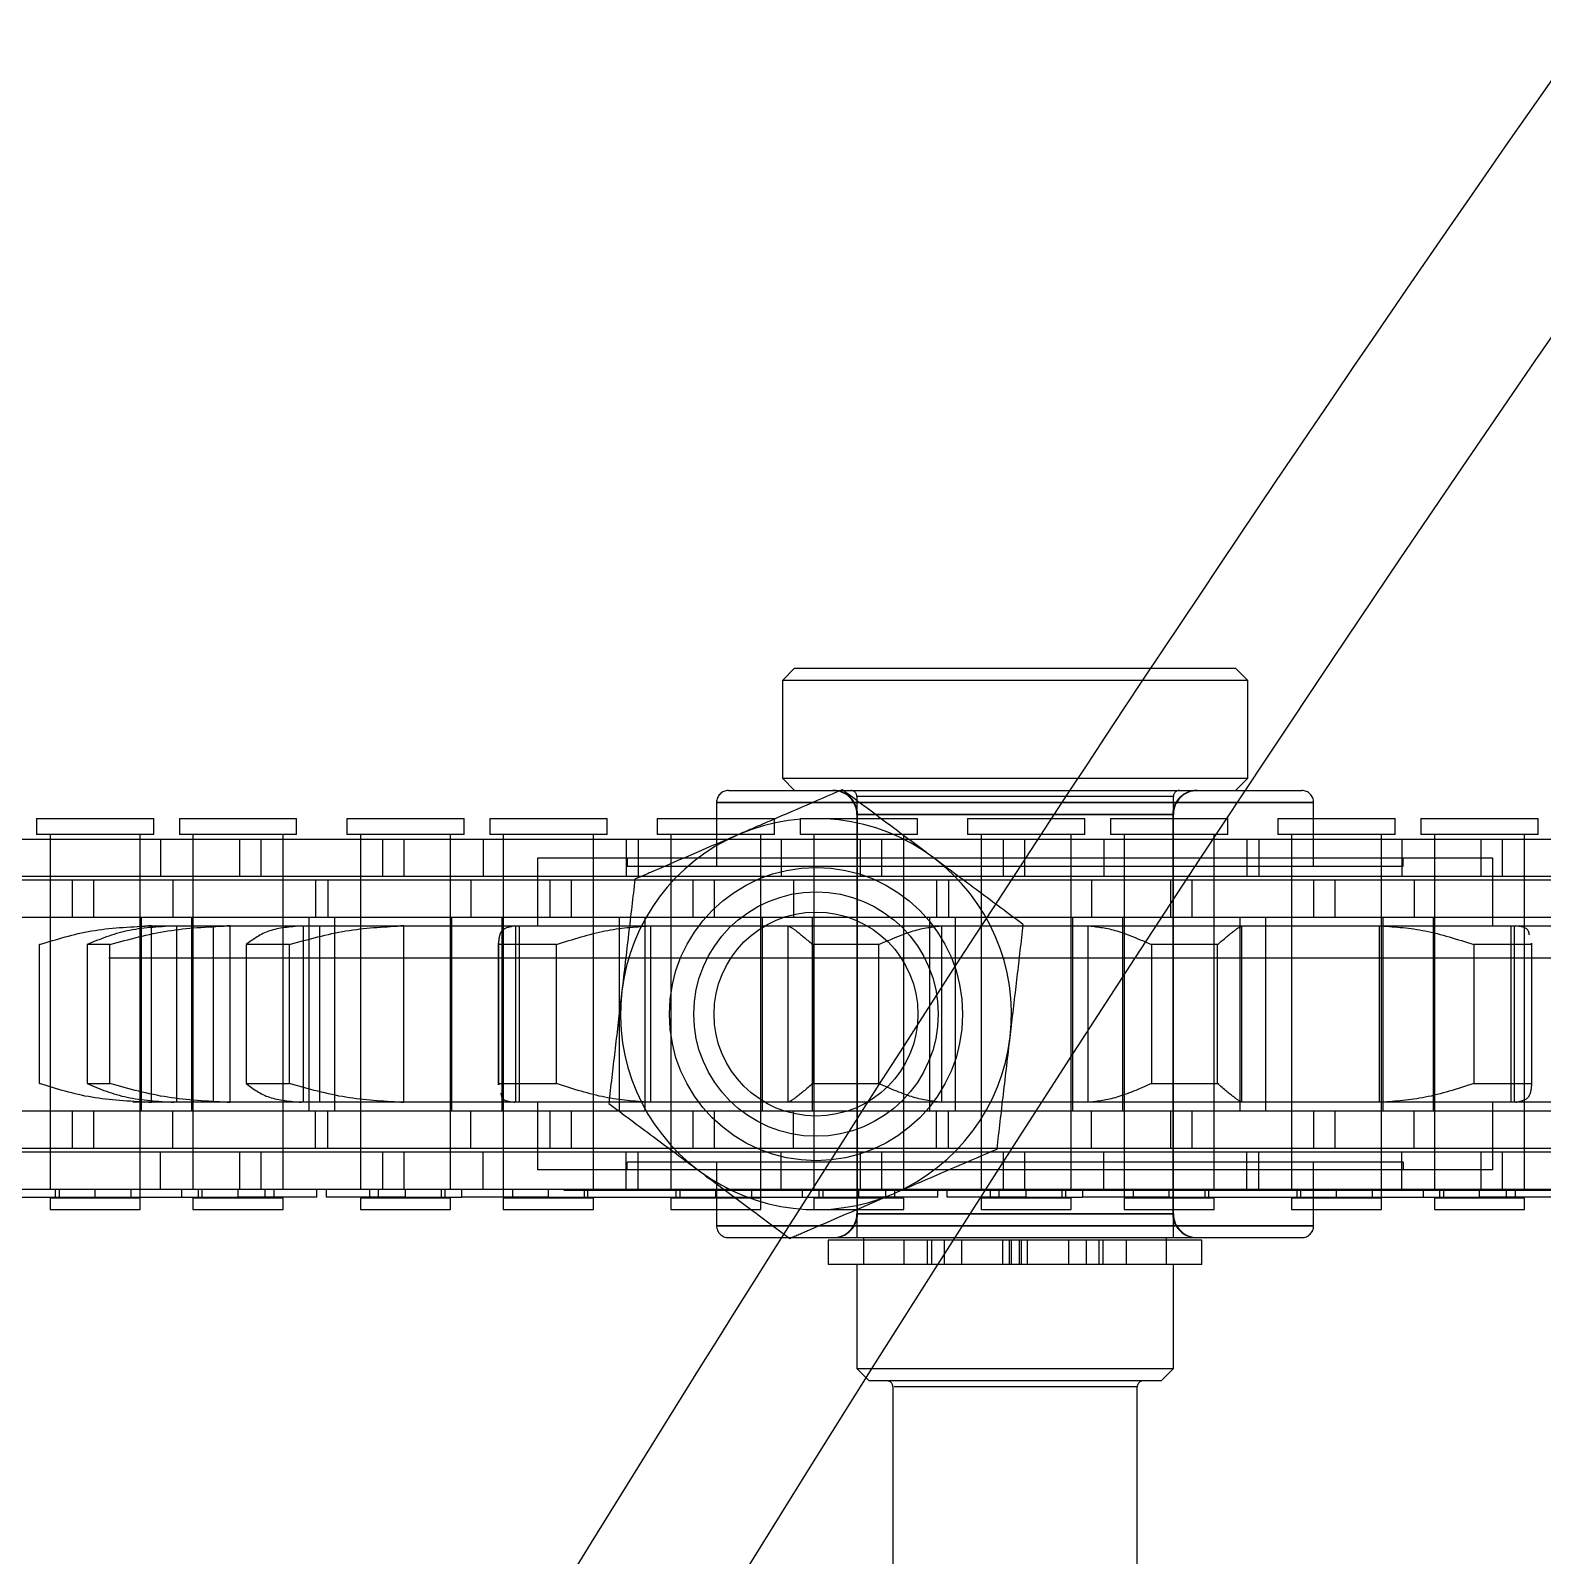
# Model space of a CAD drawing. Header units: metres. Extents: x 0 to 21025, y 0 to 14850.
# Drawn here: x 5719.4 to 5781.3, y 9059.2 to 9121.6 of the extents above; entities that cross this region are included whole.
import ezdxf

# ---------------------------------------------------------------- set-up
doc = ezdxf.new("R2010")
doc.units = ezdxf.units.M
doc.header["$LTSCALE"] = 25
doc.linetypes.add('HIDDEN2', pattern=[4.7625, 3.175, -1.5875])
doc.layers.add('SL1', color=8, linetype='Continuous')
doc.layers.add('ST1', color=7, linetype='HIDDEN2')

msp = doc.modelspace()

# ---------------------------------------------------------------- linework, layer by layer
at = {"layer": 'SL1'}
for radius, start, end in [(1215.5, 107.106787, 166.785047), (1170.7, 106.690475, 164.690823), (1164.35, 106.913784, 164.513299), (1158.35, 107.10294, 164.435358), (1221.5, 144.90825, 149.103588)]:
    msp.add_arc((6782.517, 8419.394), radius, start, end, dxfattribs=at)
at = {"layer": 'ST1'}
for p, q in [((5750.649, 9095.529), (5750.149, 9095.029)), ((5750.649, 9095.529), (5768.699, 9095.529)), ((5769.199, 9095.029), (5768.699, 9095.529)), ((5769.199, 9095.029), (5750.149, 9095.029)), ((5750.149, 9095.029), (5750.149, 9091.029)), ((5769.199, 9091.029), (5769.199, 9095.029)), ((5747.948, 9090.529), (5771.401, 9090.529)), ((5750.149, 9091.029), (5769.199, 9091.029)), ((5750.149, 9091.029), (5750.649, 9090.529)), ((5768.699, 9090.529), (5769.199, 9091.029)), ((5747.459, 9090.04), (5771.889, 9090.04)), ((5747.459, 9090.04), (5747.459, 9087.44)), ((5771.889, 9090.04), (5747.459, 9090.04)), ((5766.149, 9090.279), (5753.199, 9090.279)), ((5753.199, 9090.279), (5753.199, 9072.239)), ((5766.149, 9072.239), (5766.149, 9090.279)), ((5771.889, 9087.44), (5771.889, 9090.04)), ((5719.63, 9089.384), (5724.427, 9089.384)), ((5719.63, 9089.384), (5719.63, 9088.725)), ((5724.427, 9088.725), (5724.427, 9089.384)), ((5725.478, 9089.384), (5730.275, 9089.384)), ((5725.478, 9089.384), (5725.478, 9088.725)), ((5730.275, 9088.725), (5730.275, 9089.384)), ((5732.33, 9089.384), (5737.127, 9089.384)), ((5732.33, 9089.384), (5732.33, 9088.725)), ((5737.127, 9088.725), (5737.127, 9089.384)), ((5738.178, 9089.384), (5742.975, 9089.384)), ((5738.178, 9089.384), (5738.178, 9088.725)), ((5742.975, 9088.725), (5742.975, 9089.384)), ((5745.03, 9089.384), (5749.827, 9089.384)), ((5745.03, 9089.384), (5745.03, 9088.725)), ((5749.827, 9088.725), (5749.827, 9089.384)), ((5750.878, 9089.384), (5755.675, 9089.384)), ((5750.878, 9089.384), (5750.878, 9088.725)), ((5753.199, 9089.551), (5753.199, 9073.216)), ((5766.125, 9089.551), (5753.224, 9089.551)), ((5753.224, 9073.216), (5753.224, 9089.551)), ((5753.224, 9089.551), (5766.125, 9089.551)), ((5755.675, 9088.725), (5755.675, 9089.384)), ((5757.73, 9089.384), (5762.527, 9089.384)), ((5757.73, 9089.384), (5757.73, 9088.725)), ((5762.527, 9088.725), (5762.527, 9089.384)), ((5763.578, 9089.384), (5768.375, 9089.384)), ((5763.578, 9089.384), (5763.578, 9088.725)), ((5766.125, 9089.551), (5766.125, 9073.216)), ((5766.149, 9073.216), (5766.149, 9089.551)), ((5768.375, 9088.725), (5768.375, 9089.384)), ((5770.43, 9089.384), (5775.227, 9089.384)), ((5770.43, 9089.384), (5770.43, 9088.725)), ((5775.227, 9088.725), (5775.227, 9089.384)), ((5776.278, 9089.384), (5781.075, 9089.384)), ((5776.278, 9089.384), (5776.278, 9088.725)), ((5781.075, 9088.725), (5781.075, 9089.384)), ((5724.427, 9088.725), (5719.63, 9088.725)), ((5720.184, 9088.725), (5720.184, 9074.227)), ((5723.874, 9074.227), (5723.874, 9088.725)), ((5730.275, 9088.725), (5725.478, 9088.725)), ((5726.032, 9088.725), (5726.032, 9074.227)), ((5729.722, 9074.227), (5729.722, 9088.725)), ((5737.127, 9088.725), (5732.33, 9088.725)), ((5732.883, 9088.725), (5732.883, 9074.227)), ((5736.573, 9074.227), (5736.573, 9088.725)), ((5742.975, 9088.725), (5738.178, 9088.725)), ((5738.732, 9088.725), (5738.732, 9074.227)), ((5742.422, 9074.227), (5742.422, 9088.725)), ((5749.827, 9088.725), (5745.03, 9088.725)), ((5745.583, 9088.725), (5745.583, 9074.227)), ((5749.273, 9074.227), (5749.273, 9088.725)), ((5755.675, 9088.725), (5750.878, 9088.725)), ((5751.432, 9088.725), (5751.432, 9074.227)), ((5755.122, 9074.227), (5755.122, 9088.725)), ((5762.527, 9088.725), (5757.73, 9088.725)), ((5758.283, 9088.725), (5758.283, 9074.227)), ((5761.973, 9074.227), (5761.973, 9088.725)), ((5768.375, 9088.725), (5763.578, 9088.725)), ((5764.132, 9088.725), (5764.132, 9074.227)), ((5767.822, 9074.227), (5767.822, 9088.725)), ((5775.227, 9088.725), (5770.43, 9088.725)), ((5770.983, 9088.725), (5770.983, 9074.227)), ((5774.673, 9074.227), (5774.673, 9088.725)), ((5781.075, 9088.725), (5776.278, 9088.725)), ((5776.832, 9088.725), (5776.832, 9074.227)), ((5780.522, 9074.227), (5780.522, 9088.725)), ((5718.352, 9088.541), (5724.702, 9088.541)), ((5720.184, 9088.541), (5720.184, 9087.021)), ((5723.874, 9087.021), (5723.874, 9088.541)), ((5724.702, 9088.541), (5724.702, 9087.021)), ((5724.702, 9088.541), (5733.797, 9088.541)), ((5726.032, 9088.541), (5726.032, 9087.021)), ((5727.949, 9087.021), (5727.949, 9088.541)), ((5728.808, 9088.541), (5728.808, 9087.021)), ((5729.722, 9087.021), (5729.722, 9088.541)), ((5732.883, 9088.541), (5732.883, 9087.021)), ((5733.797, 9088.541), (5734.657, 9088.541)), ((5733.797, 9087.021), (5733.797, 9088.541)), ((5734.657, 9088.541), (5743.752, 9088.541)), ((5734.657, 9088.541), (5734.657, 9087.021)), ((5736.573, 9087.021), (5736.573, 9088.541)), ((5737.903, 9088.541), (5737.903, 9087.021)), ((5738.732, 9088.541), (5738.732, 9087.021)), ((5742.422, 9087.021), (5742.422, 9088.541)), ((5743.752, 9088.541), (5743.752, 9087.021)), ((5743.752, 9088.541), (5750.102, 9088.541)), ((5744.253, 9088.541), (5744.253, 9087.021)), ((5745.583, 9088.541), (5745.583, 9087.021)), ((5749.273, 9087.021), (5749.273, 9088.541)), ((5750.102, 9088.541), (5750.102, 9087.021)), ((5750.102, 9088.541), (5759.197, 9088.541)), ((5751.432, 9088.541), (5751.432, 9087.021)), ((5753.348, 9087.021), (5753.348, 9088.541)), ((5754.208, 9088.541), (5754.208, 9087.021)), ((5755.122, 9087.021), (5755.122, 9088.541)), ((5758.283, 9088.541), (5758.283, 9087.021)), ((5759.197, 9088.541), (5760.057, 9088.541)), ((5759.197, 9087.021), (5759.197, 9088.541)), ((5760.057, 9088.541), (5769.152, 9088.541)), ((5760.057, 9088.541), (5760.057, 9087.021)), ((5761.973, 9087.021), (5761.973, 9088.541)), ((5763.303, 9088.541), (5763.303, 9087.021)), ((5764.132, 9088.541), (5764.132, 9087.021)), ((5767.822, 9087.021), (5767.822, 9088.541)), ((5769.152, 9088.541), (5769.152, 9087.021)), ((5769.152, 9088.541), (5775.502, 9088.541)), ((5769.653, 9088.541), (5769.653, 9087.021)), ((5770.983, 9088.541), (5770.983, 9087.021)), ((5774.673, 9087.021), (5774.673, 9088.541)), ((5775.502, 9088.541), (5775.502, 9087.021)), ((5775.502, 9088.541), (5784.597, 9088.541)), ((5776.832, 9088.541), (5776.832, 9087.021)), ((5778.748, 9087.021), (5778.748, 9088.541)), ((5779.608, 9088.541), (5779.608, 9087.021)), ((5780.522, 9087.021), (5780.522, 9088.541)), ((5740.13, 9087.759), (5740.13, 9084.989)), ((5779.218, 9087.759), (5740.13, 9087.759)), ((5743.795, 9087.759), (5743.795, 9087.44)), ((5743.795, 9087.44), (5775.554, 9087.44)), ((5775.554, 9087.44), (5775.554, 9087.759)), ((5779.218, 9084.989), (5779.218, 9087.759)), ((5712.002, 9086.869), (5721.097, 9086.869)), ((5718.352, 9087.021), (5724.702, 9087.021)), ((5720.184, 9086.869), (5720.184, 9085.349)), ((5721.097, 9086.869), (5721.957, 9086.869)), ((5721.097, 9085.349), (5721.097, 9086.869)), ((5721.957, 9086.869), (5731.052, 9086.869)), ((5721.957, 9086.869), (5721.957, 9085.349)), ((5723.874, 9085.349), (5723.874, 9086.869)), ((5724.702, 9087.021), (5733.797, 9087.021)), ((5725.204, 9086.869), (5725.204, 9085.349)), ((5726.032, 9086.869), (5726.032, 9085.349)), ((5729.722, 9085.349), (5729.722, 9086.869)), ((5731.052, 9086.869), (5731.052, 9085.349)), ((5731.052, 9086.869), (5737.402, 9086.869)), ((5731.554, 9086.869), (5731.554, 9085.349)), ((5732.883, 9086.869), (5732.883, 9085.349)), ((5733.797, 9087.021), (5734.657, 9087.021)), ((5734.657, 9087.021), (5743.752, 9087.021)), ((5736.573, 9085.349), (5736.573, 9086.869)), ((5737.402, 9086.869), (5737.402, 9085.349)), ((5737.402, 9086.869), (5746.497, 9086.869)), ((5738.732, 9086.869), (5738.732, 9085.349)), ((5740.649, 9085.349), (5740.649, 9086.869)), ((5741.508, 9086.869), (5741.508, 9085.349)), ((5742.422, 9085.349), (5742.422, 9086.869)), ((5743.752, 9087.021), (5750.102, 9087.021)), ((5745.583, 9086.869), (5745.583, 9085.349)), ((5746.497, 9086.869), (5747.357, 9086.869)), ((5746.497, 9085.349), (5746.497, 9086.869)), ((5747.357, 9086.869), (5756.452, 9086.869)), ((5747.357, 9086.869), (5747.357, 9085.349)), ((5749.273, 9085.349), (5749.273, 9086.869)), ((5750.102, 9087.021), (5759.197, 9087.021)), ((5750.603, 9086.869), (5750.603, 9085.349)), ((5751.432, 9086.869), (5751.432, 9085.349)), ((5755.122, 9085.349), (5755.122, 9086.869)), ((5756.452, 9086.869), (5756.452, 9085.349)), ((5756.452, 9086.869), (5762.802, 9086.869)), ((5756.953, 9086.869), (5756.953, 9085.349)), ((5758.283, 9086.869), (5758.283, 9085.349)), ((5759.197, 9087.021), (5760.057, 9087.021)), ((5760.057, 9087.021), (5769.152, 9087.021)), ((5761.973, 9085.349), (5761.973, 9086.869)), ((5762.802, 9086.869), (5762.802, 9085.349)), ((5762.802, 9086.869), (5771.897, 9086.869)), ((5764.132, 9086.869), (5764.132, 9085.349)), ((5766.048, 9085.349), (5766.048, 9086.869)), ((5766.908, 9086.869), (5766.908, 9085.349)), ((5767.822, 9085.349), (5767.822, 9086.869)), ((5769.152, 9087.021), (5775.502, 9087.021)), ((5770.983, 9086.869), (5770.983, 9085.349)), ((5771.897, 9086.869), (5772.757, 9086.869)), ((5771.897, 9085.349), (5771.897, 9086.869)), ((5772.757, 9086.869), (5781.852, 9086.869)), ((5772.757, 9086.869), (5772.757, 9085.349)), ((5774.673, 9085.349), (5774.673, 9086.869)), ((5775.502, 9087.021), (5784.597, 9087.021)), ((5776.003, 9086.869), (5776.003, 9085.349)), ((5776.832, 9086.869), (5776.832, 9085.349)), ((5780.522, 9085.349), (5780.522, 9086.869)), ((5712.002, 9085.349), (5721.097, 9085.349)), ((5720.184, 9085.349), (5720.184, 9077.419)), ((5721.097, 9085.349), (5721.957, 9085.349)), ((5721.957, 9085.349), (5731.052, 9085.349)), ((5723.874, 9077.419), (5723.874, 9085.349)), ((5723.917, 9085.349), (5723.917, 9077.419)), ((5724.067, 9084.989), (5724.208, 9084.989)), ((5724.208, 9084.989), (5724.334, 9084.989)), ((5724.334, 9084.989), (5724.208, 9084.989)), ((5724.334, 9077.779), (5724.334, 9084.989)), ((5724.334, 9084.989), (5725.264, 9084.989)), ((5725.264, 9084.989), (5727.429, 9084.989)), ((5725.373, 9077.779), (5725.373, 9084.989)), ((5725.989, 9077.419), (5725.989, 9085.349)), ((5726.032, 9085.349), (5726.032, 9077.419)), ((5726.871, 9077.779), (5726.871, 9084.989)), ((5727.429, 9084.989), (5727.557, 9084.989)), ((5727.557, 9084.989), (5727.429, 9084.989)), ((5727.557, 9077.779), (5727.557, 9084.989)), ((5727.557, 9084.989), (5730.471, 9084.989)), ((5729.722, 9077.419), (5729.722, 9085.349)), ((5730.471, 9084.989), (5734.54, 9084.989)), ((5730.549, 9077.779), (5730.549, 9084.989)), ((5730.769, 9085.349), (5730.769, 9077.419)), ((5731.052, 9085.349), (5737.402, 9085.349)), ((5731.218, 9077.779), (5731.218, 9084.989)), ((5731.837, 9077.419), (5731.837, 9085.349)), ((5732.883, 9085.349), (5732.883, 9077.419)), ((5734.54, 9084.989), (5734.655, 9084.989)), ((5734.655, 9084.989), (5734.54, 9084.989)), ((5734.655, 9077.779), (5734.655, 9084.989)), ((5734.655, 9084.989), (5739.2, 9084.989)), ((5736.573, 9077.419), (5736.573, 9085.349)), ((5736.617, 9085.349), (5736.617, 9077.419)), ((5737.402, 9085.349), (5746.497, 9085.349)), ((5738.689, 9077.419), (5738.689, 9085.349)), ((5738.732, 9085.349), (5738.732, 9077.419)), ((5739.2, 9084.989), (5744.682, 9084.989)), ((5739.238, 9077.779), (5739.238, 9084.989)), ((5739.388, 9077.779), (5739.388, 9084.989)), ((5742.422, 9077.419), (5742.422, 9085.349)), ((5743.468, 9085.349), (5743.468, 9077.419)), ((5744.537, 9077.419), (5744.537, 9085.349)), ((5744.682, 9084.989), (5744.77, 9084.989)), ((5744.77, 9077.779), (5744.77, 9084.989)), ((5744.77, 9084.989), (5750.392, 9084.989)), ((5745.583, 9085.349), (5745.583, 9077.419)), ((5746.497, 9085.349), (5747.357, 9085.349)), ((5747.357, 9085.349), (5756.452, 9085.349)), ((5749.273, 9077.419), (5749.273, 9085.349)), ((5749.317, 9085.349), (5749.317, 9077.419)), ((5750.392, 9077.779), (5750.392, 9084.989)), ((5750.392, 9084.989), (5750.399, 9084.989)), ((5750.399, 9084.989), (5756.632, 9084.989)), ((5751.388, 9077.419), (5751.388, 9085.349)), ((5751.432, 9085.349), (5751.432, 9077.419)), ((5755.122, 9077.419), (5755.122, 9085.349)), ((5756.168, 9085.349), (5756.168, 9077.419)), ((5756.452, 9085.349), (5762.802, 9085.349)), ((5756.632, 9084.989), (5756.682, 9084.989)), ((5756.682, 9077.779), (5756.682, 9084.989)), ((5756.682, 9084.989), (5762.666, 9084.989)), ((5757.237, 9077.419), (5757.237, 9085.349)), ((5758.283, 9085.349), (5758.283, 9077.419)), ((5761.973, 9077.419), (5761.973, 9085.349)), ((5762.017, 9085.349), (5762.017, 9077.419)), ((5762.666, 9077.779), (5762.666, 9084.989)), ((5762.666, 9084.989), (5762.716, 9084.989)), ((5762.716, 9084.989), (5768.95, 9084.989)), ((5762.802, 9085.349), (5771.897, 9085.349)), ((5764.088, 9077.419), (5764.088, 9085.349)), ((5764.132, 9085.349), (5764.132, 9077.419)), ((5767.822, 9077.419), (5767.822, 9085.349)), ((5768.868, 9085.349), (5768.868, 9077.419)), ((5768.95, 9084.989), (5768.956, 9084.989)), ((5768.956, 9077.779), (5768.956, 9084.989)), ((5768.956, 9084.989), (5774.579, 9084.989)), ((5769.937, 9077.419), (5769.937, 9085.349)), ((5770.983, 9085.349), (5770.983, 9077.419)), ((5771.897, 9085.349), (5772.757, 9085.349)), ((5772.757, 9085.349), (5781.852, 9085.349)), ((5774.579, 9077.779), (5774.579, 9084.989)), ((5774.579, 9084.989), (5774.667, 9084.989)), ((5774.667, 9084.989), (5780.148, 9084.989)), ((5774.673, 9077.419), (5774.673, 9085.349)), ((5774.717, 9085.349), (5774.717, 9077.419)), ((5776.788, 9077.419), (5776.788, 9085.349)), ((5776.832, 9085.349), (5776.832, 9077.419)), ((5779.96, 9084.989), (5779.96, 9077.779)), ((5780.11, 9077.779), (5780.11, 9084.989)), ((5780.148, 9084.989), (5784.694, 9084.989)), ((5780.522, 9077.419), (5780.522, 9085.349)), ((5719.758, 9084.227), (5719.734, 9084.227)), ((5719.734, 9084.227), (5719.734, 9078.541)), ((5719.758, 9078.541), (5719.758, 9084.227)), ((5722.634, 9084.227), (5721.696, 9084.227)), ((5721.696, 9084.227), (5721.696, 9078.541)), ((5722.634, 9078.541), (5722.634, 9084.227)), ((5729.978, 9084.227), (5728.215, 9084.227)), ((5728.215, 9084.227), (5728.215, 9078.541)), ((5729.978, 9078.541), (5729.978, 9084.227)), ((5738.526, 9084.284), (5738.526, 9078.483)), ((5740.904, 9084.227), (5738.528, 9084.227)), ((5738.528, 9084.227), (5738.528, 9078.541)), ((5740.904, 9078.541), (5740.904, 9084.227)), ((5754.093, 9084.227), (5751.392, 9084.227)), ((5751.392, 9084.227), (5751.392, 9078.541)), ((5754.093, 9078.541), (5754.093, 9084.227)), ((5765.255, 9084.227), (5765.255, 9078.541)), ((5767.956, 9084.227), (5765.255, 9084.227)), ((5767.956, 9078.541), (5767.956, 9084.227)), ((5778.445, 9084.227), (5778.445, 9078.541)), ((5780.82, 9084.227), (5778.445, 9084.227)), ((5780.82, 9084.227), (5780.805, 9084.284)), ((5780.82, 9078.541), (5780.82, 9084.227)), ((5780.822, 9078.483), (5780.822, 9084.284)), ((5603.527, 9083.689), (5827.142, 9083.689)), ((5719.734, 9078.541), (5719.758, 9078.541)), ((5721.696, 9078.541), (5722.634, 9078.541)), ((5728.215, 9078.541), (5729.978, 9078.541)), ((5738.528, 9078.541), (5740.904, 9078.541)), ((5738.528, 9078.541), (5738.543, 9078.483)), ((5751.392, 9078.541), (5754.093, 9078.541)), ((5765.255, 9078.541), (5767.956, 9078.541)), ((5778.445, 9078.541), (5780.82, 9078.541)), ((5712.002, 9077.419), (5721.097, 9077.419)), ((5720.184, 9077.419), (5720.184, 9075.899)), ((5721.097, 9077.419), (5721.957, 9077.419)), ((5721.097, 9075.899), (5721.097, 9077.419)), ((5721.957, 9077.419), (5731.052, 9077.419)), ((5721.957, 9077.419), (5721.957, 9075.899)), ((5723.571, 9077.788), (5724.067, 9077.779)), ((5723.874, 9075.899), (5723.874, 9077.419)), ((5724.208, 9077.779), (5724.067, 9077.779)), ((5724.334, 9077.779), (5724.208, 9077.779)), ((5724.208, 9077.779), (5724.334, 9077.779)), ((5725.264, 9077.779), (5724.334, 9077.779)), ((5725.204, 9075.899), (5725.204, 9077.419)), ((5727.429, 9077.779), (5725.264, 9077.779)), ((5726.032, 9077.419), (5726.032, 9075.899)), ((5727.557, 9077.779), (5727.429, 9077.779)), ((5727.429, 9077.779), (5727.557, 9077.779)), ((5730.471, 9077.779), (5727.557, 9077.779)), ((5729.722, 9075.899), (5729.722, 9077.419)), ((5734.54, 9077.779), (5730.471, 9077.779)), ((5731.052, 9075.899), (5731.052, 9077.419)), ((5731.052, 9077.419), (5737.402, 9077.419)), ((5731.554, 9075.899), (5731.554, 9077.419)), ((5732.883, 9077.419), (5732.883, 9075.899)), ((5734.655, 9077.779), (5734.54, 9077.779)), ((5734.54, 9077.779), (5734.655, 9077.779)), ((5739.2, 9077.779), (5734.655, 9077.779)), ((5736.573, 9075.899), (5736.573, 9077.419)), ((5737.402, 9075.899), (5737.402, 9077.419)), ((5737.402, 9077.419), (5746.497, 9077.419)), ((5738.732, 9077.419), (5738.732, 9075.899)), ((5744.682, 9077.779), (5739.2, 9077.779)), ((5740.13, 9077.779), (5740.13, 9075.009)), ((5740.649, 9075.899), (5740.649, 9077.419)), ((5741.508, 9077.419), (5741.508, 9075.899)), ((5742.422, 9075.899), (5742.422, 9077.419)), ((5744.77, 9077.779), (5744.682, 9077.779)), ((5750.392, 9077.779), (5744.77, 9077.779)), ((5745.583, 9077.419), (5745.583, 9075.899)), ((5746.497, 9077.419), (5747.357, 9077.419)), ((5746.497, 9075.899), (5746.497, 9077.419)), ((5747.357, 9077.419), (5756.452, 9077.419)), ((5747.357, 9077.419), (5747.357, 9075.899)), ((5749.273, 9075.899), (5749.273, 9077.419)), ((5750.399, 9077.779), (5750.392, 9077.779)), ((5756.632, 9077.779), (5750.399, 9077.779)), ((5750.603, 9075.899), (5750.603, 9077.419)), ((5751.432, 9077.419), (5751.432, 9075.899)), ((5755.122, 9075.899), (5755.122, 9077.419)), ((5756.452, 9075.899), (5756.452, 9077.419)), ((5756.452, 9077.419), (5762.802, 9077.419)), ((5756.682, 9077.779), (5756.632, 9077.779)), ((5762.666, 9077.779), (5756.682, 9077.779)), ((5756.953, 9075.899), (5756.953, 9077.419)), ((5758.283, 9077.419), (5758.283, 9075.899)), ((5761.973, 9075.899), (5761.973, 9077.419)), ((5762.716, 9077.779), (5762.666, 9077.779)), ((5768.95, 9077.779), (5762.716, 9077.779)), ((5762.802, 9075.899), (5762.802, 9077.419)), ((5762.802, 9077.419), (5771.897, 9077.419)), ((5764.132, 9077.419), (5764.132, 9075.899)), ((5766.048, 9075.899), (5766.048, 9077.419)), ((5766.908, 9077.419), (5766.908, 9075.899)), ((5767.822, 9075.899), (5767.822, 9077.419)), ((5768.956, 9077.779), (5768.95, 9077.779)), ((5774.579, 9077.779), (5768.956, 9077.779)), ((5770.983, 9077.419), (5770.983, 9075.899)), ((5771.897, 9077.419), (5772.757, 9077.419)), ((5771.897, 9075.899), (5771.897, 9077.419)), ((5772.757, 9077.419), (5781.852, 9077.419)), ((5772.757, 9077.419), (5772.757, 9075.899)), ((5774.667, 9077.779), (5774.579, 9077.779)), ((5780.148, 9077.779), (5774.667, 9077.779)), ((5774.673, 9075.899), (5774.673, 9077.419)), ((5776.003, 9075.899), (5776.003, 9077.419)), ((5776.832, 9077.419), (5776.832, 9075.899)), ((5779.218, 9075.009), (5779.218, 9077.779)), ((5784.694, 9077.779), (5780.148, 9077.779)), ((5780.522, 9075.899), (5780.522, 9077.419)), ((5712.002, 9075.899), (5721.097, 9075.899)), ((5718.352, 9075.747), (5724.702, 9075.747)), ((5720.184, 9075.747), (5720.184, 9074.227)), ((5721.097, 9075.899), (5721.957, 9075.899)), ((5721.957, 9075.899), (5731.052, 9075.899)), ((5723.874, 9073.894), (5723.874, 9075.747)), ((5724.702, 9074.227), (5724.702, 9075.747)), ((5724.702, 9075.747), (5733.797, 9075.747)), ((5726.032, 9075.747), (5726.032, 9074.227)), ((5727.949, 9074.227), (5727.949, 9075.747)), ((5728.808, 9075.747), (5728.808, 9074.227)), ((5729.722, 9074.227), (5729.722, 9075.747)), ((5731.052, 9075.899), (5737.402, 9075.899)), ((5732.883, 9075.747), (5732.883, 9074.227)), ((5733.797, 9075.747), (5734.657, 9075.747)), ((5733.797, 9074.227), (5733.797, 9075.747)), ((5734.657, 9075.747), (5743.752, 9075.747)), ((5734.657, 9075.747), (5734.657, 9074.227)), ((5736.573, 9074.227), (5736.573, 9075.747)), ((5737.402, 9075.899), (5746.497, 9075.899)), ((5737.903, 9074.227), (5737.903, 9075.747)), ((5738.732, 9075.747), (5738.732, 9073.894)), ((5742.422, 9074.227), (5742.422, 9075.747)), ((5743.752, 9074.227), (5743.752, 9075.747)), ((5743.752, 9075.747), (5750.102, 9075.747)), ((5744.253, 9074.227), (5744.253, 9075.747)), ((5745.583, 9075.747), (5745.583, 9074.227)), ((5746.497, 9075.899), (5747.357, 9075.899)), ((5747.357, 9075.899), (5756.452, 9075.899)), ((5749.273, 9073.894), (5749.273, 9075.747)), ((5750.102, 9074.227), (5750.102, 9075.747)), ((5750.102, 9075.747), (5759.197, 9075.747)), ((5751.432, 9075.747), (5751.432, 9074.227)), ((5753.348, 9074.227), (5753.348, 9075.747)), ((5754.208, 9075.747), (5754.208, 9074.227)), ((5755.122, 9074.227), (5755.122, 9075.747)), ((5756.452, 9075.899), (5762.802, 9075.899)), ((5758.283, 9075.747), (5758.283, 9074.227)), ((5759.197, 9075.747), (5760.057, 9075.747)), ((5759.197, 9074.227), (5759.197, 9075.747)), ((5760.057, 9075.747), (5769.152, 9075.747)), ((5760.057, 9075.747), (5760.057, 9074.227)), ((5761.973, 9074.227), (5761.973, 9075.747)), ((5762.802, 9075.899), (5771.897, 9075.899)), ((5763.303, 9074.227), (5763.303, 9075.747)), ((5764.132, 9075.747), (5764.132, 9073.894)), ((5767.822, 9074.227), (5767.822, 9075.747)), ((5769.152, 9074.227), (5769.152, 9075.747)), ((5769.152, 9075.747), (5775.502, 9075.747)), ((5769.653, 9074.227), (5769.653, 9075.747)), ((5770.983, 9075.747), (5770.983, 9074.227)), ((5771.897, 9075.899), (5772.757, 9075.899)), ((5772.757, 9075.899), (5781.852, 9075.899)), ((5774.673, 9073.894), (5774.673, 9075.747)), ((5775.502, 9074.227), (5775.502, 9075.747)), ((5775.502, 9075.747), (5784.597, 9075.747)), ((5776.832, 9075.747), (5776.832, 9074.227)), ((5778.748, 9074.227), (5778.748, 9075.747)), ((5779.608, 9075.747), (5779.608, 9074.227)), ((5780.522, 9074.227), (5780.522, 9075.747)), ((5779.218, 9075.009), (5740.13, 9075.009)), ((5775.554, 9075.327), (5743.795, 9075.327)), ((5743.795, 9075.009), (5743.795, 9075.327)), ((5747.459, 9075.327), (5747.459, 9072.727)), ((5771.889, 9072.727), (5771.889, 9075.327)), ((5775.554, 9075.327), (5775.554, 9075.009)), ((5718.352, 9074.227), (5724.702, 9074.227)), ((5720.409, 9073.894), (5720.409, 9074.227)), ((5720.553, 9074.227), (5720.553, 9073.858)), ((5722.029, 9073.894), (5722.029, 9074.227)), ((5723.505, 9073.858), (5723.505, 9074.227)), ((5724.702, 9074.227), (5733.797, 9074.227)), ((5725.581, 9073.894), (5725.581, 9074.227)), ((5726.258, 9073.894), (5726.258, 9074.227)), ((5726.401, 9074.227), (5726.401, 9073.858)), ((5727.877, 9073.894), (5727.877, 9074.227)), ((5728.984, 9073.894), (5728.984, 9074.227)), ((5729.353, 9073.858), (5729.353, 9074.227)), ((5731.107, 9073.894), (5731.107, 9074.227)), ((5731.498, 9073.894), (5731.498, 9074.227)), ((5733.252, 9074.227), (5733.252, 9073.858)), ((5733.621, 9073.894), (5733.621, 9074.227)), ((5733.797, 9074.227), (5734.657, 9074.227)), ((5734.657, 9074.227), (5743.752, 9074.227)), ((5734.728, 9073.894), (5734.728, 9074.227)), ((5736.204, 9073.858), (5736.204, 9074.227)), ((5736.348, 9073.894), (5736.348, 9074.227)), ((5737.025, 9074.227), (5737.025, 9073.894)), ((5739.101, 9074.227), (5739.101, 9073.858)), ((5740.577, 9073.894), (5740.577, 9074.227)), ((5742.053, 9073.858), (5742.053, 9074.227)), ((5742.196, 9073.894), (5742.196, 9074.227)), ((5743.752, 9074.227), (5750.102, 9074.227)), ((5745.809, 9073.894), (5745.809, 9074.227)), ((5745.952, 9074.227), (5745.952, 9073.858)), ((5747.428, 9073.894), (5747.428, 9074.227)), ((5748.904, 9073.858), (5748.904, 9074.227)), ((5750.102, 9074.227), (5759.197, 9074.227)), ((5750.98, 9073.894), (5750.98, 9074.227)), ((5751.658, 9073.894), (5751.658, 9074.227)), ((5751.801, 9074.227), (5751.801, 9073.858)), ((5753.277, 9073.894), (5753.277, 9074.227)), ((5754.384, 9073.894), (5754.384, 9074.227)), ((5754.753, 9073.858), (5754.753, 9074.227)), ((5756.507, 9073.894), (5756.507, 9074.227)), ((5756.898, 9073.894), (5756.898, 9074.227)), ((5758.652, 9074.227), (5758.652, 9073.858)), ((5759.021, 9073.894), (5759.021, 9074.227)), ((5759.197, 9074.227), (5760.057, 9074.227)), ((5760.057, 9074.227), (5769.152, 9074.227)), ((5760.128, 9073.894), (5760.128, 9074.227)), ((5761.604, 9073.858), (5761.604, 9074.227)), ((5761.747, 9073.894), (5761.747, 9074.227)), ((5762.425, 9074.227), (5762.425, 9073.894)), ((5764.501, 9074.227), (5764.501, 9073.858)), ((5765.977, 9073.894), (5765.977, 9074.227)), ((5767.453, 9073.858), (5767.453, 9074.227)), ((5767.596, 9073.894), (5767.596, 9074.227)), ((5769.152, 9074.227), (5775.502, 9074.227)), ((5771.209, 9073.894), (5771.209, 9074.227)), ((5771.352, 9074.227), (5771.352, 9073.858)), ((5772.828, 9073.894), (5772.828, 9074.227)), ((5774.304, 9073.858), (5774.304, 9074.227)), ((5775.502, 9074.227), (5784.597, 9074.227)), ((5776.38, 9073.894), (5776.38, 9074.227)), ((5777.058, 9073.894), (5777.058, 9074.227)), ((5777.201, 9074.227), (5777.201, 9073.858)), ((5778.677, 9073.894), (5778.677, 9074.227)), ((5779.784, 9073.894), (5779.784, 9074.227)), ((5780.153, 9073.858), (5780.153, 9074.227)), ((5820.589, 9074.164), (5603.527, 9074.164)), ((5715.177, 9073.894), (5727.877, 9073.894)), ((5723.874, 9073.858), (5720.184, 9073.858)), ((5720.184, 9073.858), (5720.184, 9073.384)), ((5723.874, 9073.384), (5723.874, 9073.858)), ((5729.722, 9073.858), (5726.032, 9073.858)), ((5726.032, 9073.858), (5726.032, 9073.384)), ((5731.107, 9073.894), (5727.877, 9073.894)), ((5729.722, 9073.384), (5729.722, 9073.858)), ((5734.728, 9073.894), (5731.498, 9073.894)), ((5736.573, 9073.858), (5732.883, 9073.858)), ((5732.883, 9073.858), (5732.883, 9073.384)), ((5734.728, 9073.894), (5737.025, 9073.894)), ((5736.573, 9073.384), (5736.573, 9073.858)), ((5740.577, 9073.894), (5737.025, 9073.894)), ((5742.422, 9073.858), (5738.732, 9073.858)), ((5738.732, 9073.858), (5738.732, 9073.384)), ((5740.577, 9073.894), (5753.277, 9073.894)), ((5742.422, 9073.384), (5742.422, 9073.858)), ((5749.273, 9073.858), (5745.583, 9073.858)), ((5745.583, 9073.858), (5745.583, 9073.384)), ((5749.273, 9073.384), (5749.273, 9073.858)), ((5755.122, 9073.858), (5751.432, 9073.858)), ((5751.432, 9073.858), (5751.432, 9073.384)), ((5756.507, 9073.894), (5753.277, 9073.894)), ((5755.122, 9073.384), (5755.122, 9073.858)), ((5760.128, 9073.894), (5756.898, 9073.894)), ((5761.973, 9073.858), (5758.283, 9073.858)), ((5758.283, 9073.858), (5758.283, 9073.384)), ((5760.128, 9073.894), (5762.425, 9073.894)), ((5761.973, 9073.384), (5761.973, 9073.858)), ((5765.977, 9073.894), (5762.425, 9073.894)), ((5767.822, 9073.858), (5764.132, 9073.858)), ((5764.132, 9073.858), (5764.132, 9073.384)), ((5765.977, 9073.894), (5778.677, 9073.894)), ((5767.822, 9073.384), (5767.822, 9073.858)), ((5774.673, 9073.858), (5770.983, 9073.858)), ((5770.983, 9073.858), (5770.983, 9073.384)), ((5774.673, 9073.384), (5774.673, 9073.858)), ((5780.522, 9073.858), (5776.832, 9073.858)), ((5776.832, 9073.858), (5776.832, 9073.384)), ((5781.907, 9073.894), (5778.677, 9073.894)), ((5780.522, 9073.384), (5780.522, 9073.858)), ((5720.184, 9073.384), (5723.874, 9073.384)), ((5726.032, 9073.384), (5729.722, 9073.384)), ((5732.883, 9073.384), (5736.573, 9073.384)), ((5738.732, 9073.384), (5742.422, 9073.384)), ((5745.583, 9073.384), (5749.273, 9073.384)), ((5751.432, 9073.384), (5755.122, 9073.384)), ((5766.125, 9073.216), (5753.224, 9073.216)), ((5753.224, 9073.216), (5766.125, 9073.216)), ((5758.283, 9073.384), (5761.973, 9073.384)), ((5764.132, 9073.384), (5767.822, 9073.384)), ((5770.983, 9073.384), (5774.673, 9073.384)), ((5776.832, 9073.384), (5780.522, 9073.384)), ((5747.459, 9072.727), (5771.889, 9072.727)), ((5771.889, 9072.727), (5747.459, 9072.727)), ((5747.948, 9072.239), (5771.401, 9072.239)), ((5767.318, 9072.139), (5752.031, 9072.139)), ((5752.031, 9072.139), (5752.031, 9071.139)), ((5753.474, 9072.239), (5753.474, 9071.139)), ((5753.474, 9072.139), (5753.474, 9071.139)), ((5755.127, 9072.139), (5755.127, 9071.139)), ((5756.078, 9072.139), (5756.078, 9071.139)), ((5756.253, 9072.139), (5756.253, 9071.139)), ((5756.77, 9072.139), (5756.77, 9071.139)), ((5757.474, 9072.139), (5757.474, 9071.139)), ((5759.174, 9071.139), (5759.174, 9072.139)), ((5759.424, 9072.139), (5759.424, 9071.139)), ((5759.513, 9072.139), (5759.513, 9071.139)), ((5759.836, 9072.139), (5759.836, 9071.139)), ((5759.924, 9072.139), (5759.924, 9071.139)), ((5760.174, 9072.139), (5760.174, 9071.139)), ((5761.874, 9071.139), (5761.874, 9072.139)), ((5762.578, 9072.139), (5762.578, 9071.139)), ((5763.095, 9072.139), (5763.095, 9071.139)), ((5763.27, 9072.139), (5763.27, 9071.139)), ((5764.221, 9072.139), (5764.221, 9071.139)), ((5765.874, 9071.139), (5765.874, 9072.239)), ((5765.874, 9071.139), (5765.874, 9072.139)), ((5767.318, 9071.139), (5767.318, 9072.139)), ((5767.318, 9071.139), (5752.031, 9071.139)), ((5753.199, 9071.139), (5753.199, 9066.884)), ((5766.149, 9066.884), (5766.149, 9071.139)), ((5753.199, 9066.884), (5766.149, 9066.884)), ((5753.199, 9066.884), (5753.699, 9066.384)), ((5765.649, 9066.384), (5766.149, 9066.884)), ((5765.649, 9066.384), (5753.699, 9066.384)), ((5754.674, 9066.134), (5754.674, 9051.884)), ((5764.674, 9066.134), (5754.721, 9066.134)), ((5764.674, 9051.884), (5764.674, 9066.134))]:
    msp.add_line(p, q, dxfattribs=at)
for radius in [6, 5, 4.172]:
    msp.add_circle((5751.527, 9081.384), radius, dxfattribs=at)
for centre, radius, start, end in [((5747.948, 9090.04), 0.489, 90, 180), ((5752.222, 9089.551), 0.977, 0, 90), ((5752.248, 9089.553), 0.975, 359.89099, 89.89057), ((5752.949, 9090.279), 0.25, 0, 90), ((5767.1, 9089.553), 0.975, 90.10943, 180.10901), ((5766.399, 9090.279), 0.25, 90, 180), ((5767.126, 9089.551), 0.977, 90, 180), ((5771.401, 9090.04), 0.489, 0, 90), ((5751.527, 9081.384), 8, 53.31178, 113.31178), ((5751.527, 9081.384), 8, 113.31178, 173.31178), ((5751.527, 9081.384), 8, 353.31178, 53.31178), ((5751.527, 9081.384), 8, 173.31178, 233.31178), ((5751.527, 9081.384), 8, 293.31178, 353.31178), ((5751.527, 9081.384), 8, 233.31178, 293.31178), ((5752.222, 9073.216), 0.977, 270, 0), ((5752.248, 9073.214), 0.975, 270.10943, 0.10901), ((5767.1, 9073.214), 0.975, 179.89099, 269.89057), ((5767.126, 9073.216), 0.977, 180, 270), ((5747.948, 9072.727), 0.489, 180, 270), ((5771.401, 9072.727), 0.489, 270, 0), ((5754.424, 9066.134), 0.25, 0, 90), ((5764.924, 9066.134), 0.25, 90, 180)]:
    msp.add_arc(centre, radius, start, end, dxfattribs=at)
for points, knots in [([(5752.603, 9090.558), (5751.503, 9090.085), (5750.103, 9089.481), (5748.668, 9088.863), (5748.361, 9088.73)], [0, 0, 0, 0, 0.785622, 1, 1, 1, 1]), ([(5756.306, 9087.799), (5756.219, 9087.864), (5755.554, 9088.36), (5754.3, 9089.293), (5753.172, 9090.134), (5752.603, 9090.558)], [0, 0, 0, 0, 0.070086, 0.530782, 1, 1, 1, 1]), ([(5748.361, 9088.73), (5747.196, 9088.229), (5745.76, 9087.61), (5744.38, 9087.015), (5744.119, 9086.903)], [0, 0, 0, 0, 0.811304, 1, 1, 1, 1]), ([(5760.01, 9085.039), (5759.409, 9085.487), (5758.195, 9086.392), (5756.94, 9087.327), (5756.306, 9087.799)], [0, 0, 0, 0, 0.495458, 1, 1, 1, 1]), ([(5744.119, 9086.903), (5744.032, 9086.158), (5743.855, 9084.654), (5743.673, 9083.1), (5743.581, 9082.315)], [0, 0, 0, 0, 0.495458, 1, 1, 1, 1]), ([(5719.758, 9084.227), (5720.451, 9084.443), (5721.838, 9084.875), (5723.418, 9084.951), (5724.208, 9084.989)], [0, 0, 0, 0, 0.500133, 1, 1, 1, 1]), ([(5725.264, 9084.989), (5724.597, 9084.951), (5723.26, 9084.875), (5722.218, 9084.443), (5721.696, 9084.227)], [0, 0, 0, 0, 0.499459, 1, 1, 1, 1]), ([(5722.634, 9084.227), (5723.416, 9084.443), (5724.98, 9084.875), (5726.613, 9084.951), (5727.429, 9084.989)], [0, 0, 0, 0, 0.500152, 1, 1, 1, 1]), ([(5730.471, 9084.989), (5730.006, 9084.951), (5729.074, 9084.875), (5728.501, 9084.443), (5728.215, 9084.227)], [0, 0, 0, 0, 0.49948, 1, 1, 1, 1]), ([(5729.978, 9084.227), (5730.755, 9084.443), (5732.307, 9084.875), (5733.796, 9084.951), (5734.54, 9084.989)], [0, 0, 0, 0, 0.500529, 1, 1, 1, 1]), ([(5739.2, 9084.989), (5738.993, 9084.951), (5738.579, 9084.875), (5738.545, 9084.443), (5738.528, 9084.227)], [0, 0, 0, 0, 0.499427, 1, 1, 1, 1]), ([(5740.904, 9084.227), (5741.581, 9084.443), (5742.934, 9084.875), (5744.1, 9084.951), (5744.682, 9084.989)], [0, 0, 0, 0, 0.500514, 1, 1, 1, 1]), ([(5750.399, 9084.989), (5750.475, 9084.951), (5750.628, 9084.876), (5751.137, 9084.443), (5751.392, 9084.227)], [0, 0, 0, 0, 0.499098, 1, 1, 1, 1]), ([(5754.093, 9084.227), (5754.589, 9084.443), (5755.58, 9084.875), (5756.282, 9084.951), (5756.632, 9084.989)], [0, 0, 0, 0, 0.500261, 1, 1, 1, 1]), ([(5759.472, 9080.452), (5759.485, 9080.561), (5759.582, 9081.384), (5759.764, 9082.937), (5759.927, 9084.334), (5760.01, 9085.039)], [0, 0, 0, 0, 0.070086, 0.530782, 1, 1, 1, 1]), ([(5762.716, 9084.989), (5763.066, 9084.951), (5763.768, 9084.875), (5764.759, 9084.443), (5765.255, 9084.227)], [0, 0, 0, 0, 0.4994185, 1, 1, 1, 1]), ([(5767.956, 9084.227), (5768.211, 9084.443), (5768.72, 9084.875), (5768.873, 9084.951), (5768.95, 9084.989)], [0, 0, 0, 0, 0.500133, 1, 1, 1, 1]), ([(5774.667, 9084.989), (5775.249, 9084.951), (5776.414, 9084.875), (5777.767, 9084.443), (5778.445, 9084.227)], [0, 0, 0, 0, 0.499479, 1, 1, 1, 1]), ([(5780.717, 9084.623), (5780.707, 9084.681), (5780.662, 9084.94), (5780.373, 9084.967), (5780.148, 9084.989)], [0, 0, 0, 0, 0.226088, 1, 1, 1, 1]), ([(5743.581, 9082.315), (5743.568, 9082.207), (5743.472, 9081.383), (5743.29, 9079.831), (5743.126, 9078.433), (5743.043, 9077.728)], [0, 0, 0, 0, 0.070086, 0.530782, 1, 1, 1, 1]), ([(5758.934, 9075.864), (5759.022, 9076.609), (5759.198, 9078.113), (5759.38, 9079.668), (5759.472, 9080.452)], [0, 0, 0, 0, 0.495458, 1, 1, 1, 1]), ([(5724.208, 9077.779), (5723.419, 9077.816), (5721.839, 9077.892), (5720.452, 9078.324), (5719.758, 9078.541)], [0, 0, 0, 0, 0.499098, 1, 1, 1, 1]), ([(5721.696, 9078.541), (5722.218, 9078.324), (5723.26, 9077.892), (5724.597, 9077.816), (5725.264, 9077.779)], [0, 0, 0, 0, 0.500534, 1, 1, 1, 1]), ([(5727.429, 9077.779), (5726.614, 9077.816), (5724.981, 9077.892), (5723.417, 9078.324), (5722.634, 9078.541)], [0, 0, 0, 0, 0.499124, 1, 1, 1, 1]), ([(5728.215, 9078.541), (5728.501, 9078.324), (5729.074, 9077.892), (5730.006, 9077.816), (5730.471, 9077.779)], [0, 0, 0, 0, 0.500513, 1, 1, 1, 1]), ([(5734.54, 9077.779), (5733.796, 9077.816), (5732.307, 9077.892), (5730.755, 9078.324), (5729.978, 9078.541)], [0, 0, 0, 0, 0.499464, 1, 1, 1, 1]), ([(5738.632, 9078.144), (5738.642, 9078.086), (5738.686, 9077.828), (5738.976, 9077.8), (5739.2, 9077.779)], [0, 0, 0, 0, 0.226088, 1, 1, 1, 1]), ([(5744.682, 9077.779), (5744.1, 9077.816), (5742.934, 9077.892), (5741.581, 9078.324), (5740.904, 9078.541)], [0, 0, 0, 0, 0.499479, 1, 1, 1, 1]), ([(5751.392, 9078.541), (5751.137, 9078.324), (5750.628, 9077.892), (5750.475, 9077.816), (5750.399, 9077.779)], [0, 0, 0, 0, 0.500133, 1, 1, 1, 1]), ([(5756.632, 9077.779), (5756.282, 9077.816), (5755.58, 9077.892), (5754.589, 9078.324), (5754.093, 9078.541)], [0, 0, 0, 0, 0.499419, 1, 1, 1, 1]), ([(5765.255, 9078.541), (5764.759, 9078.324), (5763.768, 9077.892), (5763.067, 9077.816), (5762.716, 9077.779)], [0, 0, 0, 0, 0.500261, 1, 1, 1, 1]), ([(5768.95, 9077.779), (5768.873, 9077.816), (5768.72, 9077.892), (5768.211, 9078.324), (5767.956, 9078.541)], [0, 0, 0, 0, 0.499098, 1, 1, 1, 1]), ([(5778.445, 9078.541), (5777.767, 9078.324), (5776.414, 9077.892), (5775.249, 9077.816), (5774.667, 9077.779)], [0, 0, 0, 0, 0.500514, 1, 1, 1, 1]), ([(5780.148, 9077.779), (5780.355, 9077.816), (5780.769, 9077.892), (5780.803, 9078.324), (5780.82, 9078.541)], [0, 0, 0, 0, 0.4994271, 1, 1, 1, 1]), ([(5743.043, 9077.728), (5743.645, 9077.28), (5744.859, 9076.375), (5746.114, 9075.44), (5746.747, 9074.968)], [0, 0, 0, 0, 0.495458, 1, 1, 1, 1]), ([(5754.693, 9074.037), (5755, 9074.169), (5756.435, 9074.788), (5757.835, 9075.391), (5758.934, 9075.864)], [0, 0, 0, 0, 0.214378, 1, 1, 1, 1]), ([(5746.747, 9074.968), (5746.835, 9074.903), (5747.5, 9074.408), (5748.753, 9073.474), (5749.881, 9072.633), (5750.451, 9072.209)], [0, 0, 0, 0, 0.070086, 0.530782, 1, 1, 1, 1]), ([(5750.451, 9072.209), (5750.711, 9072.321), (5752.092, 9072.916), (5753.528, 9073.535), (5754.693, 9074.037)], [0, 0, 0, 0, 0.188696, 1, 1, 1, 1])]:
    msp.add_open_spline(points, degree=3, knots=knots, dxfattribs=at)

doc.saveas('drawing.dxf')
